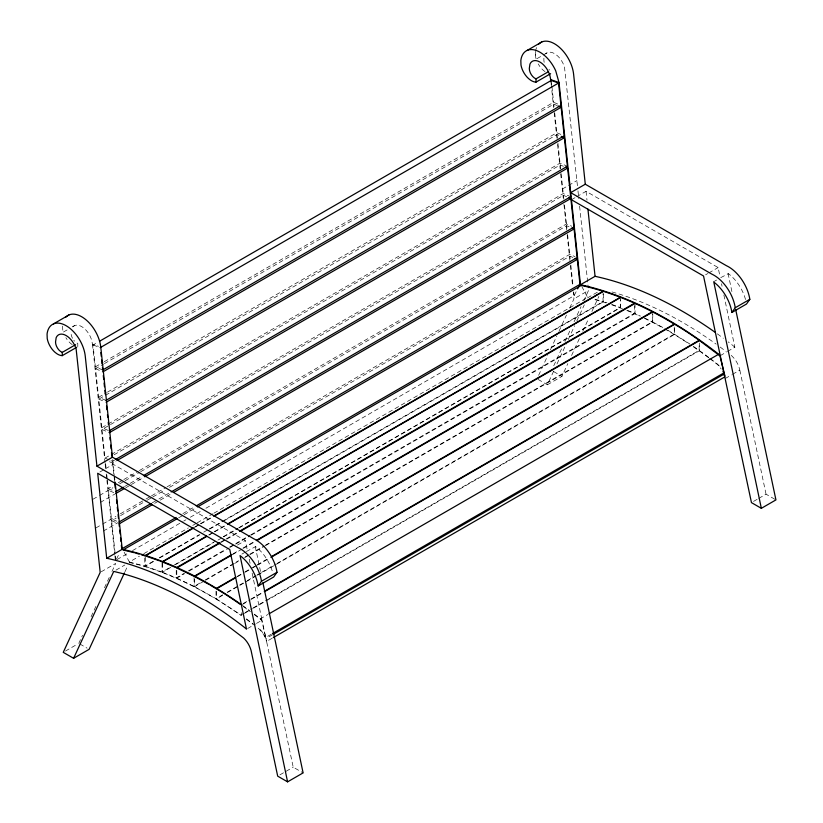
<?xml version="1.0" encoding="UTF-8"?>
<svg xmlns="http://www.w3.org/2000/svg" width="823" height="823" viewBox="0 0 823 823"><rect width="100%" height="100%" fill="white"/><g stroke="black" fill="none" stroke-linecap="round" stroke-linejoin="round"><path stroke-width="0.62" stroke-dasharray="4.12 3.09" d="M536.555 47.6A27.231 15.719 60 0 0 535.413 52.106L535.567 56.602A15.081 8.703 60 0 0 536.154 59.05M78.782 643.37L82.526 635.263M91.096 616.715L95.91 606.294M104.48 587.745L109.294 577.314M111.969 571.522L115.714 563.416L101.301 571.738M124.973 571.728L127.647 565.936M538.623 375.329L547.727 355.629M550.402 349.837L556.832 335.928M558.971 331.299L566.461 315.075M569.681 308.121L573.96 298.852L573.281 292.463M553.745 365.751L562.315 347.213M564.99 341.422L570.874 328.675M574.094 321.721L581.048 306.65M583.723 300.858L588.538 290.426L573.96 298.852M538.057 379.403L547.357 384.783L553.786 370.875M556.996 363.931L566.09 344.23M568.23 339.601L574.649 325.692M576.789 321.063L584.289 304.849M547.357 384.783L561.944 376.358L567.829 363.612M571.574 355.505L580.143 336.967M582.818 331.175L588.702 318.439M591.912 311.485L598.866 296.424M116.434 559.105L119.376 553.447M205.945 508.233L574.094 295.683L577.026 290.015M63.515 331.998L67.959 329.437M72.393 326.875L74.605 325.599M537.018 58.628L542.223 55.625M543.273 55.018L547.439 52.61M102.7 369.99L95.355 366.852L93.04 345.002L97.484 342.44M95.355 366.852L103.142 362.357M104.254 361.719L553.601 102.289L558.848 104.531M105.93 400.4L98.585 397.272L95.55 368.714L103.338 364.219M104.449 363.581L553.797 104.151L556.945 105.498M98.585 397.272L106.373 392.777M107.484 392.129L556.821 132.709L564.177 135.836M108.111 430.367L101.815 427.682L98.781 399.134L557.027 134.571L560.175 135.908M101.815 427.682L560.052 163.119L567.397 166.256M109.243 459.934L105.015 458.123L101.97 429.493L560.216 164.929L563.395 166.287M562.304 189.053L567.51 186.049M568.559 185.442L576.892 180.628M105.015 458.123L563.251 193.559L570.668 196.718M114.099 454.769L563.446 195.339L566.615 196.697M114.654 460.006L112.422 461.281L110.303 460.386M109.438 461.713L112.617 463.071L115.95 461.137M99.902 471.98L104.346 469.419M105.447 468.781L113.214 464.295L245.295 540.557L247.651 551.76M571.46 199.732L575.627 197.325M576.666 196.728L586.038 191.317L718.129 267.568L719.95 276.281M107.319 479.819L108.235 488.533L112.689 485.971M118.255 482.762L122.699 480.19M123.81 479.542L138.274 471.198M139.385 470.561L566.481 223.969L571.779 226.232M92.906 499.283L98.451 496.084M99.552 495.446L112.874 487.751M119.551 483.903L123.995 481.332M125.117 480.683L139.571 472.34M140.682 471.702L566.666 225.759L570.905 227.56M124.551 486.558L128.995 483.996M130.116 483.348L142.348 476.291M100.313 502.442L114.736 494.119M125.857 487.7L130.301 485.138M131.413 484.49L143.644 477.433M95.941 527.913L101.486 524.714M102.597 524.076L115.92 516.381M120.364 513.809L144.838 499.684M145.949 499.047L150.393 496.475M151.504 495.837L165.968 487.483M167.079 486.846L569.711 254.389L574.999 256.642M115.848 560.247L111.661 520.733L116.105 518.161M120.559 515.599L146.134 500.826M147.245 500.189L151.699 497.617M152.811 496.979L165.042 489.911M169.497 487.339L569.897 256.169L573.075 257.527M103.359 531.072L117.771 522.749M152.245 502.853L157.81 499.633M158.921 498.995L170.042 492.576M154.662 503.347L159.106 500.775M160.228 500.137L171.349 493.718M182.901 513.593L194.022 507.174M178.591 517.873L183.035 515.301M184.157 514.663L195.277 508.233M116.959 559.599L128.09 553.179M132.534 550.608L182.583 521.71M183.694 521.072L185.926 519.786M190.37 517.214L201.491 510.795M124.15 552.161L129.386 561.996L139.396 556.214M143.85 553.642L188.344 527.955M192.788 525.393L196.121 523.469M197.232 522.821L212.807 513.83M213.918 513.192L587.632 297.432L581.799 286.507M115.95 570.144L124.818 565.02M587.499 297.895L598.959 291.28M194.845 526.915L199.289 524.344M200.401 523.706L212.643 516.638M195.298 527.049L199.742 524.477M200.853 523.84L213.095 516.772M129.386 561.996L144.797 566.152L154.806 560.381M159.251 557.809L199.289 534.693M203.744 532.121L208.188 529.549M209.299 528.911L603.033 301.588L603.033 293.544M145.239 557.099L145.239 566.286L155.259 560.514M159.703 557.943L199.742 534.827M209.752 529.045L223.105 521.34M224.216 520.692L603.485 301.722L606.952 302.751M208.775 534.899L213.219 532.327M214.33 531.689L226.562 524.621M209.114 535.032L213.569 532.471M214.68 531.823L225.8 525.403M145.239 566.286L162.059 572.036L173.18 565.617M174.291 564.969L216.552 540.567M223.228 536.719L237.693 528.366M238.804 527.728L620.295 307.473L620.295 299.85M162.398 563.282L162.398 572.17L171.297 567.037M175.752 564.465L213.569 542.635M218.013 540.063L222.467 537.501M223.578 536.853L238.032 528.51M239.143 527.862L620.645 307.607L620.645 297.442M220.729 542.09L225.183 539.528M226.294 538.88L238.526 531.812M221.284 542.347L225.728 539.775M226.839 539.127L239.082 532.07M162.398 572.17L176.235 577.89L184.023 573.394M188.477 570.823L225.183 549.63M229.627 547.069L249.647 535.506M250.758 534.868L634.482 313.326L634.482 305.745M176.791 570.555L176.791 578.137L184.578 573.641M189.033 571.069L229.072 547.953M230.183 547.316L234.627 544.744M235.738 544.106L250.202 535.752M251.313 535.115L635.037 313.573L640.243 315.929M237.538 545.042L245.295 540.557M705.62 274.789L707.708 273.586M708.747 272.989L718.129 267.568M233.012 553.848L238.567 550.638M243.022 548.077L255.253 541.009M65.47 651.055L77.671 644.008M232.353 554.723L242.363 548.941M243.474 548.303L254.595 541.884M241.921 554.085L245.244 552.161M246.355 551.523L255.572 546.626A30.636 17.684 60 0 1 272.691 572.52M713.469 281.836L716.596 280.036M720.763 277.629L728.396 273.648A30.636 17.684 60 0 1 745.525 299.541M176.791 578.137L194.084 586.398L200.761 582.55M205.205 579.978L238.567 560.71M245.244 556.862L248.587 554.928M249.698 554.29L264.152 545.947M265.263 545.299L652.32 321.834L652.32 314.283M194.537 579.073L194.537 586.624L204.546 580.843M205.657 580.205L233.465 564.146M234.576 563.508L239.02 560.936M244.585 557.727L249.03 555.165M250.151 554.517L264.605 546.174M265.716 545.526L652.773 322.06L664.562 328.439M237.147 576.419L243.814 572.561M244.925 571.923L256.056 565.494M257.167 564.856L269.399 557.788M237.549 576.666L244.225 572.808M245.336 572.17L252.013 568.312M253.124 567.675L256.457 565.74M257.568 565.103L269.81 558.035M194.537 586.624L216.007 598.671L222.683 594.813M227.138 592.241L246.036 581.326M247.157 580.688L256.056 575.555M257.167 574.907L260.5 572.983M261.611 572.335L276.075 563.992M277.186 563.354L674.253 334.107L674.253 326.566M244.246 613.042L240.913 614.966L216.418 598.918L223.095 595.06M227.539 592.488L256.457 575.791M257.568 575.154L275.366 564.876M276.477 564.239L674.665 334.354L674.665 326.813M243.135 603.578L249.811 599.72M250.922 599.082L263.154 592.015M242.394 604.483L250.182 599.988M251.293 599.339L263.525 592.282M245.357 612.405L252.033 608.547M253.145 607.909L267.598 599.555M268.709 598.918L699.149 350.403L699.149 342.821M244.616 613.3L252.404 608.814M253.515 608.166L699.519 350.67L699.519 343.088M254.307 614.637L260.078 618.999L267.866 614.503M247.61 628.535L255.367 624.06M256.478 623.412L262.023 620.213L251.828 571.676M720.259 355.649L726.514 352.049M727.553 351.442L734.846 347.234L723.87 294.953M271.292 634.235L265.726 637.444L261.693 620.419L260.078 618.999M272.639 634.718L265.973 638.576L265.418 637.29A17.118 9.886 60 0 0 259.286 628.69L258.299 627.815M272.146 638.247L266.59 641.467L293.214 767.18L303.111 772.89M725.228 378.529L731.472 374.918M732.521 374.311L739.815 370.103L739.414 368.478A16.532 9.547 60 0 0 731.986 356.092L731.04 355.248M279.913 774.855L293.214 767.18M753.539 501.413L757.705 499.005M758.755 498.399L766.048 494.191L775.935 499.9M129.252 562.459L136.875 564.3A398.846 230.275 60 0 1 241.314 615.655M595.008 299.222L603.033 301.588M611.767 304.428L620.295 307.473M72.897 326.813A15.164 8.755 60 0 1 82.969 327.431A15.164 8.755 60 0 1 91.682 340.28L92.443 344.168L98.4 346.288M93.04 345.002L100.324 347.594M627.651 310.415L634.482 313.326M95.55 368.714L102.906 371.852M98.781 399.134L105.077 401.819M101.97 429.493L109.387 432.651M108.235 488.533L114.592 491.249M113.728 492.576L108.43 490.323L111.465 518.953L116.763 521.206M111.661 520.733L119.068 523.901M644.491 317.904L652.32 321.834M553.673 371.584L561.944 376.358M79.81 643.967L87.053 648.143M667.916 330.29L674.253 334.107M674.665 334.354L689.396 343.695M693.419 346.37L699.149 350.403M699.519 350.67L709.621 358.026M243.382 606.602L250.459 611.736M720.197 347.069L726.112 351.534M710.609 358.777L717.522 364.126A17.118 9.886 60 0 1 719.549 366.266M708.572 357.717L704.622 354.744A398.846 230.275 60 0 0 693.45 346.853M709.56 358.458L717.399 364.507A16.532 9.547 60 0 1 721.123 368.92M246.437 618.865L253.361 624.081M246.386 619.308L253.289 624.513M545.011 71.632L543.129 70.15A15.081 8.703 60 0 1 538.242 63.947M72.187 344.621L70.305 343.129A15.081 8.703 60 0 1 65.871 337.708M734.846 347.234L732.995 345.588A412.323 238.053 60 0 0 728.18 341.884M258.216 628.237L259.163 629.07A16.532 9.547 60 0 1 266.59 641.467L262.023 620.213L260.171 618.577A412.323 238.053 60 0 0 254.389 614.133M728.057 273.421L732.028 292.186M721.524 283.75L722.049 286.239M739.815 370.103L766.048 494.191M255.233 546.4L260.521 571.429M249.215 559.229L250.264 564.208M586.038 191.317L586.984 200.195M577.427 185.741L564.516 67.301A15.164 8.755 60 0 0 555.792 54.452A15.164 8.755 60 0 0 545.721 53.834M577.972 190.843L578.785 198.508M579.598 206.162L588.27 287.875M551.276 80.438L551.791 85.294M551.924 86.508L553.601 102.289M553.797 104.151L554.054 106.64M554.712 112.844L556.821 132.709M557.027 134.571L557.418 138.295M557.943 143.253L560.052 163.119M560.216 164.929L560.607 168.664M561.142 173.643L563.251 193.559M563.446 195.339L563.837 199.073M564.496 205.297L566.481 223.969M566.666 225.759L566.934 228.249M567.592 234.473L569.711 254.389M569.897 256.169L570.164 258.72M570.843 265.088L573.014 285.488M573.682 291.856L574.094 295.683M551.091 83.432L553.663 107.607M554.198 112.7L556.904 138.151M557.582 144.509L560.144 168.694M560.679 173.787L563.251 197.993M563.93 204.371L566.646 229.905M567.181 235.018L569.897 260.552M570.432 265.654L572.602 286.085M112.71 459.563L114.294 474.449M114.428 475.715L115.097 482.062M112.617 463.071L114.592 481.743M105.601 463.637L106.126 468.616M106.784 474.84L107.185 478.575M92.443 344.168L105.015 462.557M105.149 463.833L105.694 468.935M106.229 474.048L106.774 479.151M106.908 480.426L114.767 554.476M114.901 555.751L115.446 560.854M652.773 313.254L652.773 322.06M635.037 303.461L635.037 313.573M603.485 293.677L603.485 301.722M543.89 58.217L543.89 60.069A8.065 4.66 60 0 0 544.826 64.245M535.413 52.106L535.413 55.182M241.283 612.703L241.283 615.234M216.418 591.377L216.418 598.918M216.007 591.13L216.007 598.671M194.084 577.581L194.084 586.398M176.235 570.308L176.235 577.89M162.059 563.138L162.059 572.036M144.797 558.107L144.797 566.152M77.794 346.678L77.794 343.417A8.065 4.66 60 0 1 73.792 340.249M62.589 326.114L62.743 329.581A15.081 8.703 60 0 0 63.33 332.029M242.384 605.337A412.323 238.053 60 0 1 249.564 610.532M72.517 338.284A8.065 4.66 60 0 1 71.056 333.048M549.785 70.058A8.065 4.66 60 0 1 548.962 69.543M612.075 291.97A398.846 230.275 60 0 1 716.164 344.117M717.306 333.85A412.323 238.053 60 0 1 723.355 338.263M595.122 299.737A398.846 230.275 60 0 1 607.035 303.265M611.839 304.87A398.846 230.275 60 0 1 622.373 308.728M626.787 310.477A398.846 230.275 60 0 1 640.068 316.269M644.512 318.367A398.846 230.275 60 0 1 663.451 328.223M664.572 328.85A398.846 230.275 60 0 1 689.376 344.096"/><path stroke-width="1.23" d="M287.587 781.85L240.049 555.597A30.636 17.684 60 0 1 258.134 585.986L261.477 581.254A30.636 17.684 60 0 0 238.073 547.645L96.939 466.157L85.253 356.102A27.231 15.719 60 0 0 66.159 325.723A27.231 15.719 60 0 0 47.065 334.056L47.22 338.551A15.081 8.703 60 0 0 54.781 352.1L56.664 353.581A15.081 8.703 60 0 0 62.26 355.639L62.26 352.378A8.065 4.66 60 0 1 55.532 342.018L56.159 337.697A15.164 8.755 60 0 1 66.159 335.568A15.164 8.755 60 0 1 76.158 349.25L100.19 572.376L63.258 652.341L73.597 658.307L113.728 571.419L121.351 573.271A398.846 230.275 60 0 1 230.862 628.268L243.639 638.031A16.532 9.547 60 0 1 251.066 650.427L277.69 776.14L287.587 781.85L303.111 772.89L262.897 582.684M124.438 572.88L89.121 649.337L73.597 658.307M577.612 288.883L579.968 284.357L577.314 259.338L575.195 258.432M65.902 317.133A27.231 15.719 60 0 1 86.271 320.034A27.231 15.719 60 0 1 100.776 347.131L112.463 457.197L253.597 538.684A30.636 17.684 60 0 1 277.001 572.294L273.658 577.026L258.134 585.986M735.721 309.705L775.935 499.9L761.347 508.326L713.808 282.073A30.636 17.684 60 0 1 731.904 312.462L735.248 307.73L749.835 299.315A30.636 17.684 60 0 0 726.421 265.695L585.287 184.218L573.6 74.152A27.231 15.719 60 0 0 559.095 47.055A27.231 15.719 60 0 0 538.726 44.154M749.835 299.315L746.482 304.047L731.904 312.462M53.454 323.912L68.978 314.942M527.224 50.378L541.812 41.963M62.26 352.378L75.572 344.693M761.347 508.326L751.461 502.616L720.259 355.649L718.407 354.013A412.323 238.053 60 0 0 580.472 284.737L559.023 82.567L555.71 70.799A27.231 15.719 60 0 0 535.351 50.182A27.231 15.719 60 0 0 520.836 60.521L520.98 65.017A15.081 8.703 60 0 0 528.541 78.566L530.434 80.057A15.081 8.703 60 0 0 536.03 82.115L536.03 78.854L548.53 71.632M62.26 355.639L76.683 347.316M536.03 82.115L550.618 73.689M99.706 341.154L551.276 80.438L558.57 83.03L560.947 105.426L102.7 369.99L102.443 367.5M100.324 347.594L558.57 83.03M102.906 371.852L561.142 107.288L564.177 135.836L105.93 400.4M106.126 402.262L564.372 137.708L567.397 166.256L109.161 430.82M109.387 432.651L567.623 168.087L570.668 196.718L115.765 459.357M96.939 466.157L112.463 457.197M585.287 184.218L570.699 192.633L711.833 274.121A30.636 17.684 60 0 1 735.248 307.73M117.061 460.499L570.853 198.508L573.898 227.138L143.459 475.643M115.652 491.701L123.44 487.206M115.848 493.481L124.736 488.348M144.766 476.784L574.084 228.917L577.118 257.548L171.153 491.928M118.882 522.111L151.134 503.491M152.44 504.633L119.068 523.901L119.335 526.401M173.571 492.432L577.314 259.338M176.225 517.451L121.722 548.91L121.331 545.165M196.244 505.888L579.968 284.357M106.712 558.261A412.323 238.053 60 0 1 244.637 627.538L246.499 629.184L229.771 549.517L97.69 473.266L106.712 558.261L122.236 549.301A412.323 238.053 60 0 1 241.334 604.596M580.472 284.737L595.06 276.312A412.323 238.053 60 0 1 715.208 332.358M177.48 518.511L122.977 549.98L134.53 552.768M197.499 506.947L581.223 285.416C614.349 292.751 645.736 306.732 674.665 324.303A302.473 174.63 60 0 1 699.149 340.3L719.93 355.855L724.785 375.545L723.654 372.726A17.118 9.886 60 0 0 722.964 371.348M192.623 528.201L144.797 555.813L141.371 554.795M213.754 516L603.033 291.249M145.239 555.947L194.187 527.687M214.206 516.134L603.485 291.383M206.542 536.185L162.059 561.872L160.187 561.121M227.683 523.984L620.295 297.309M206.892 536.318L162.398 562.006L171.781 565.761M228.022 524.117L620.645 297.442M176.235 567.777L219.618 542.738M239.637 531.174L634.482 303.214M220.173 542.985L176.791 568.024L194.084 576.326L231.901 554.496M240.193 531.421L635.037 303.461M256.365 540.372L652.32 311.763M231.242 555.36L194.537 576.553L209.68 584.793M256.817 540.598L652.773 311.989M236.026 577.057L216.007 588.62L210.729 585.431M271.621 556.513L674.253 324.056M235.327 577.941L216.418 588.856A302.473 174.63 60 0 1 239.925 604.154M270.921 557.397L674.665 324.303M261.477 581.254L277.001 572.294M264.265 591.377L699.149 340.3M264.636 591.634L699.519 340.557M268.977 613.855L718.325 354.435M272.403 633.597L723.962 372.881M273.75 634.08L724.209 374.012M273.267 637.609L724.826 376.903A16.532 9.547 60 0 0 723.911 374.177M135.661 553.107L139.087 554.126M146.833 556.42L159.261 560.751M536.03 78.854A8.065 4.66 60 0 1 529.302 68.484L529.93 64.173A15.164 8.755 60 0 1 539.929 62.044A15.164 8.755 60 0 1 549.929 75.726L550.69 79.615L559.023 82.567M557.994 105.941L561.142 107.288M561.224 136.361L564.372 137.708M565.514 167.192L567.623 168.087M568.734 197.602L570.853 198.508M571.964 228.012L574.084 228.917M172.892 566.265L175.124 567.273M571.46 199.732L703.542 275.993L720.259 355.649M587.92 209.073L595.06 276.312M550.69 79.615L550.957 82.156M115.097 482.062L122.236 549.301M109.912 437.63L110.179 440.12M110.704 445.099L111.105 448.833M111.496 452.568L111.897 456.302M114.86 484.233L115.261 487.967M116.506 499.705L116.897 503.439M117.298 507.174L117.689 510.908M118.09 514.642L118.481 518.377M119.736 530.156L120.137 533.901M120.528 537.656L120.93 541.411M100.859 352.573L101.25 356.308M101.651 360.032L102.042 363.766M103.297 375.576L103.698 379.3M104.089 383.024L104.48 386.748M104.881 390.472L105.272 394.196M106.527 405.986L106.918 409.71M107.453 414.679L107.71 417.158M108.235 422.127L108.502 424.606"/></g></svg>
